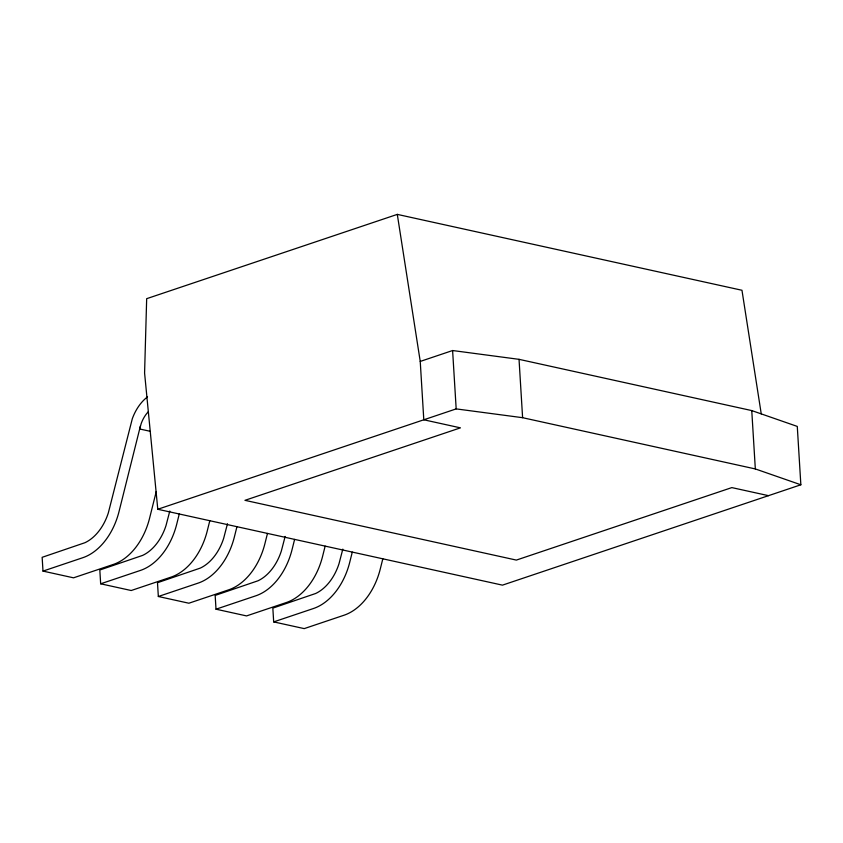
<?xml version="1.0" encoding="UTF-8"?>
<svg xmlns="http://www.w3.org/2000/svg" width="843" height="843" viewBox="0 0 843 843"><rect width="100%" height="100%" fill="white"/><g stroke="black" fill="none" stroke-linecap="round" stroke-linejoin="round"><path stroke-width="1.26" d="M140.444 425.905L119.053 511.469A59.99 41.318 -77.6 0 1 82.783 557.718L42.993 571.101L42.15 557.318L84.964 542.702A45.596 31.412 -77.6 0 0 108.325 512.913L132.309 418.729A41.771 28.778 -77.6 0 1 147.514 396.874M156.25 491.543L149.59 518.192A59.99 41.318 -77.6 0 1 113.32 564.441L73.52 577.824L42.993 571.101M169.801 511.037L165.997 525.611A45.596 31.412 -77.6 0 1 142.636 555.4L99.822 570.016L100.665 583.799L131.202 590.521L170.992 577.139A59.99 41.318 -77.6 0 0 207.262 530.89L209.802 520.742M179.264 514.019L176.724 524.167A59.99 41.318 -77.6 0 1 140.454 570.416L100.665 583.799M227.473 523.735L223.669 538.308A45.596 31.412 -77.6 0 1 200.307 568.098L157.493 582.713L158.336 596.496L188.874 603.219L228.664 589.837A59.99 41.318 -77.6 0 0 264.934 543.587L267.473 533.44M236.936 526.717L234.396 536.865A59.99 41.318 -77.6 0 1 198.126 583.114L158.336 596.496M285.145 536.433L281.341 551.006A45.596 31.412 -77.6 0 1 257.979 580.795L215.165 595.411L216.008 609.194L246.546 615.917L286.335 602.534A59.99 41.318 -77.6 0 0 322.606 556.285L325.145 546.138M294.607 539.415L292.068 549.562A59.99 41.318 -77.6 0 1 255.798 595.811L216.008 609.194M342.816 549.13L339.012 563.704A45.596 31.412 -77.6 0 1 315.651 593.493L272.837 608.109L273.68 621.892L304.218 628.615L344.007 615.232A59.99 41.318 -77.6 0 0 380.277 568.983L382.817 558.835M352.279 552.112L349.74 562.26A59.99 41.318 -77.6 0 1 313.47 608.509L273.68 621.892M761.25 413.892L741.966 290.266L397.295 214.385L146.671 298.685L144.585 373.017L157.789 509.267L502.46 585.147L800.85 484.778L797.278 426.421L751.756 410.583L519.035 359.339L452.607 350.53L420.236 361.426L423.797 419.782L460.436 427.854L244.955 500.331L516.359 560.089L731.84 487.602L768.479 495.663M157.789 509.267L456.179 408.897L522.607 417.696L755.328 468.94L800.85 484.778M149.854 431.226L139.685 428.982L141.234 423.46A27.376 18.862 -77.6 0 1 148.168 411.879M397.295 214.385L420.236 361.426M751.756 410.583L755.328 468.94M519.035 359.339L522.607 417.696M452.607 350.53L456.179 408.897"/></g></svg>
